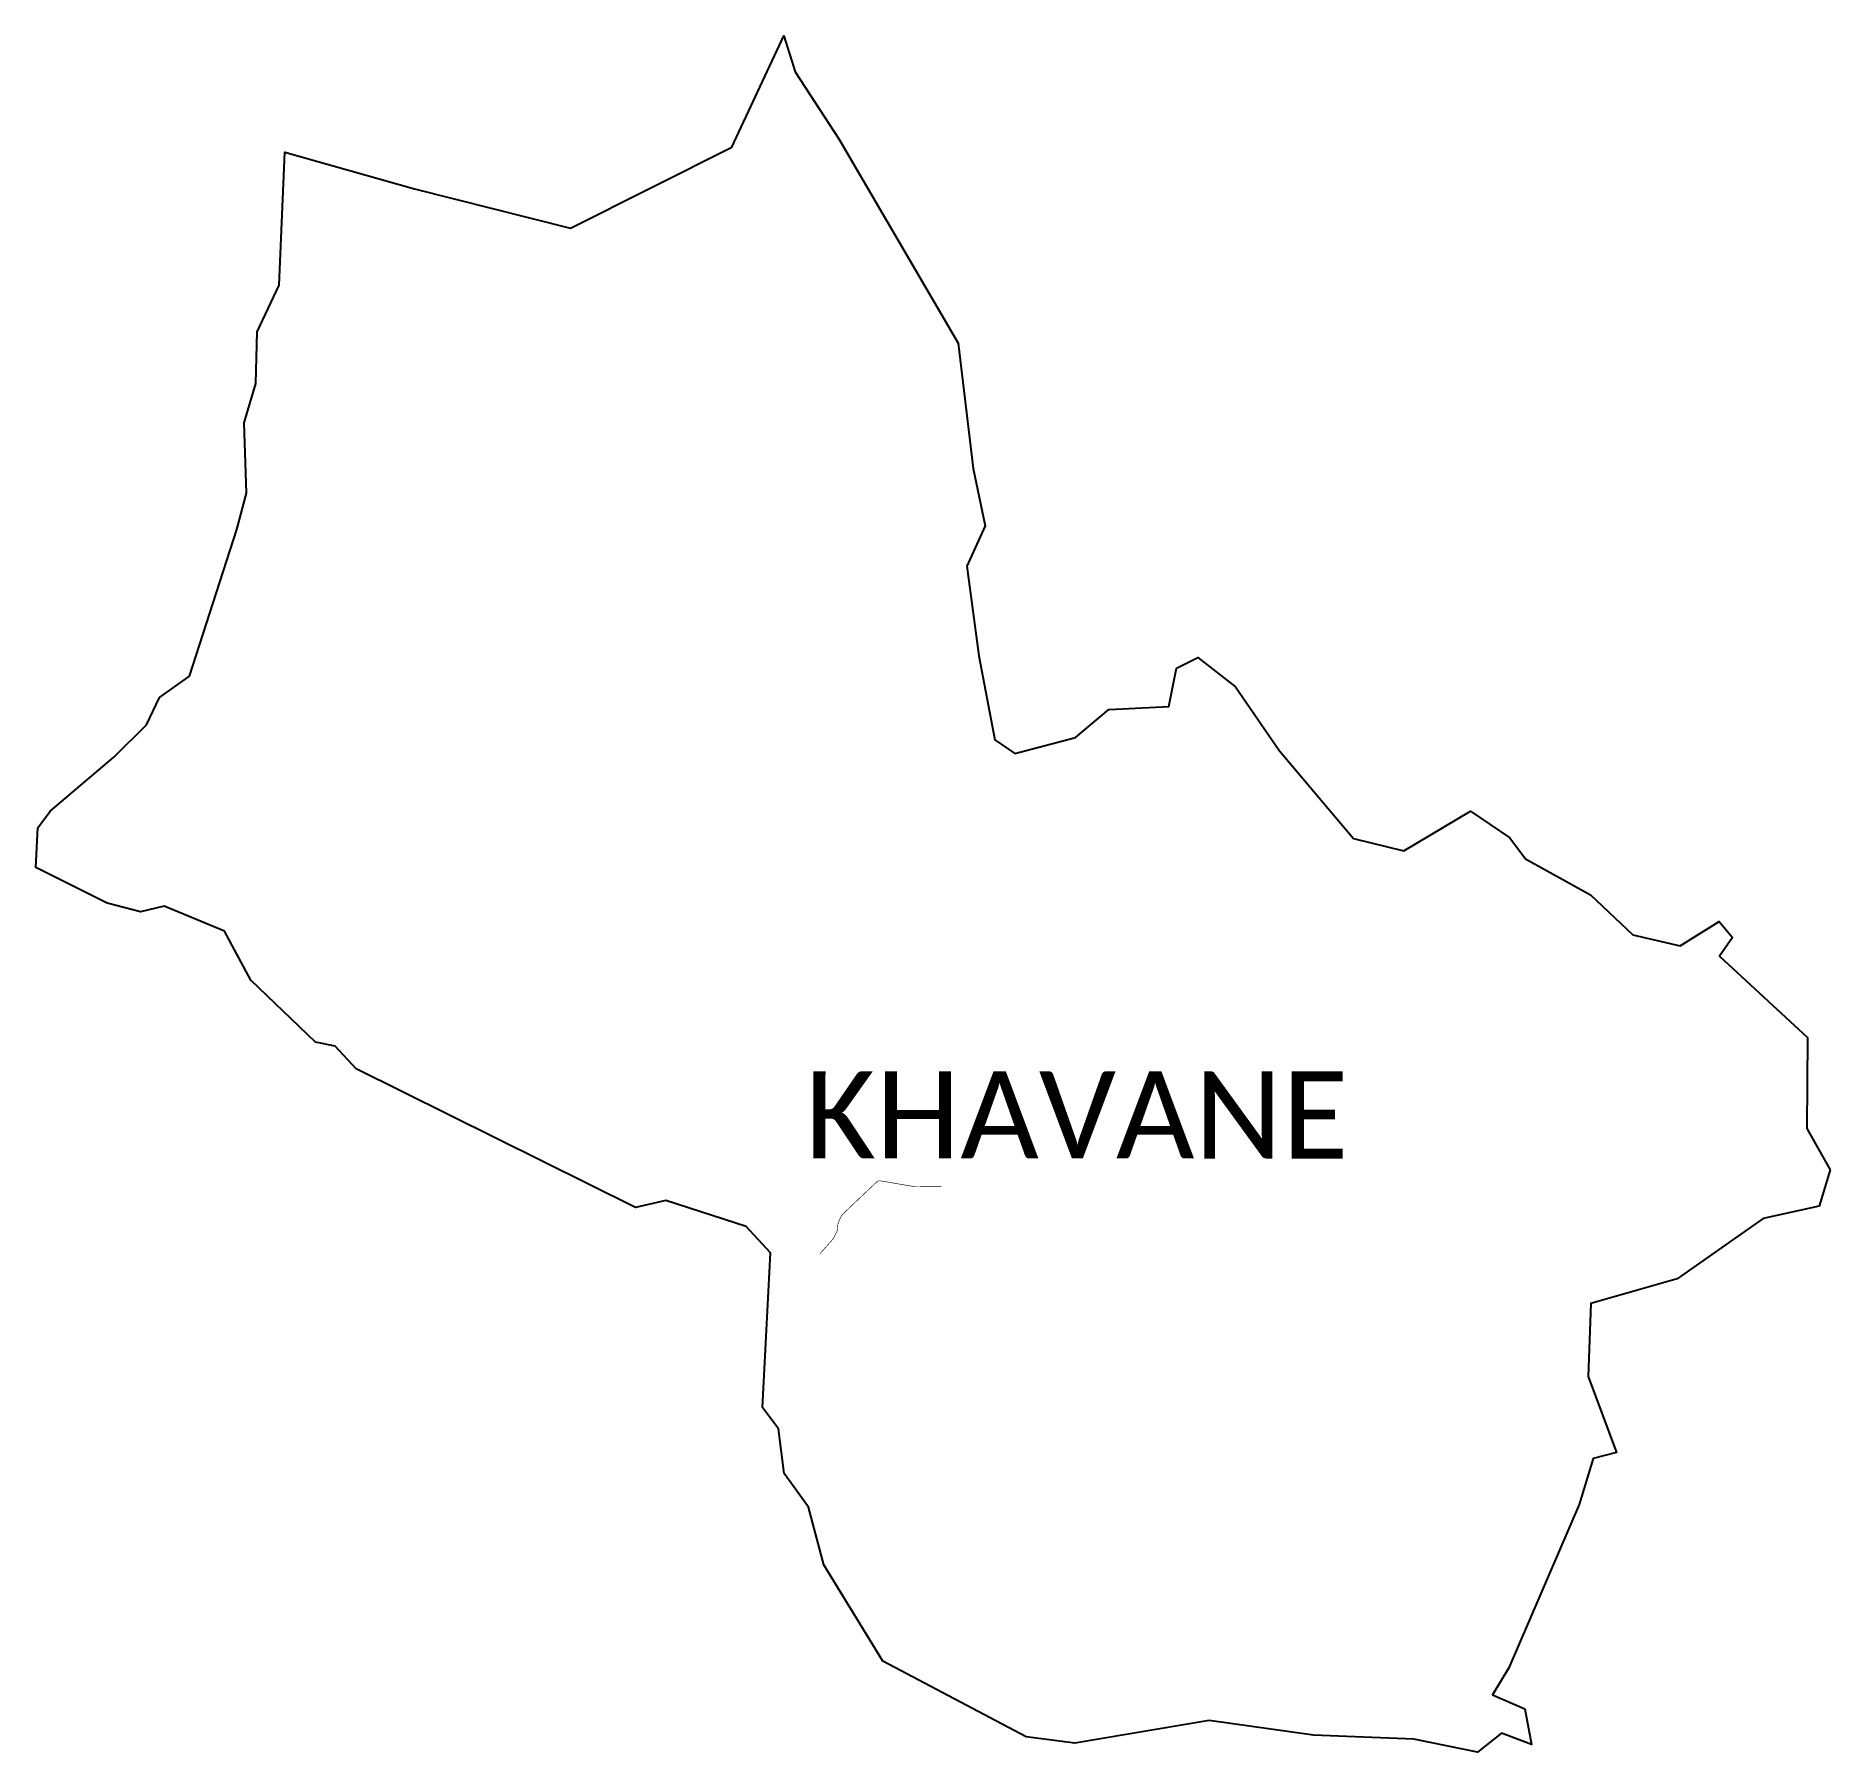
# Model space of a CAD drawing. Header units: metres. Extents: x 345459 to 348418, y 1759658 to 1762488.
import ezdxf

# ---------------------------------------------------------------- set-up
doc = ezdxf.new("R2010")
doc.units = ezdxf.units.M
for name, color, linetype in [('SEAWALL', 170, 'Continuous'), ('village', 3, 'Continuous'), ('VILLAGE NAME', 250, 'Continuous')]:
    doc.layers.add(name, color=color, linetype=linetype)
doc.styles.get("Standard").update_dxf_attribs({"font": 'calibri.ttf'})

msp = doc.modelspace()

# ---------------------------------------------------------------- linework, layer by layer
at = {"layer": 'SEAWALL', "color": 30, "const_width": 1, "flags": 128}
msp.add_lwpolyline([(346753, 1760479), (346753.6, 1760481.5), (346774.5, 1760505), (346780.6, 1760517.8), (346781.7, 1760528.7), (346784.5, 1760536.4), (346787, 1760541.2), (346790.6, 1760546), (346847.1, 1760599.5), (346849.4, 1760600.1), (346852.4, 1760600), (346906.9, 1760590.6), (346952.8, 1760591.2)], dxfattribs=at)
at = {"layer": 'village', "color": 3, "true_color": 0x00ff00}
msp.add_polyline3d([(348418.5, 1760618.3, 0), (348400.5, 1760558.2, 0), (348308.3, 1760537.9, 0), (348166.2, 1760438.5, 0), (348023.8, 1760397.6, 0), (348019.5, 1760277.4, 0), (348065.9, 1760151.8, 0), (348027.4, 1760142, 0), (348004.6, 1760066, 0), (347888.7, 1759797, 0), (347861.7, 1759752.1, 0), (347914.9, 1759729, 0), (347925.8, 1759670.7, 0), (347876.3, 1759689.2, 0), (347837, 1759657.9, 0), (347731.8, 1759679.2, 0), (347566.5, 1759685.9, 0), (347393.9, 1759710.3, 0), (347172.7, 1759672.4, 0), (347092.3, 1759682.9, 0), (346856.1, 1759808.1, 0), (346758.5, 1759966.5, 0), (346733, 1760061.9, 0), (346692.9, 1760117.5, 0), (346684, 1760190.8, 0), (346657.2, 1760226.4, 0), (346670.4, 1760481.5, 0), (346630.3, 1760524.9, 0), (346498.1, 1760567.5, 0), (346448, 1760556.1, 0), (345987.3, 1760784.9, 0), (345952.6, 1760822, 0), (345920, 1760828.6, 0), (345813.4, 1760930.9, 0), (345769.9, 1761011.8, 0), (345670.3, 1761053, 0), (345631.1, 1761043.6, 0), (345576.3, 1761058, 0), (345458.7, 1761116.8, 0), (345461.9, 1761182.2, 0), (345482.2, 1761209.7, 0), (345587.4, 1761298.8, 0), (345641.2, 1761352.2, 0), (345662.7, 1761397.2, 0), (345712, 1761432.3, 0), (345790.4, 1761674.2, 0), (345806.4, 1761734.3, 0), (345802.3, 1761850.3, 0), (345821.8, 1761914.9, 0), (345824, 1762000.1, 0), (345860.3, 1762077.4, 0), (345869.5, 1762296.4, 0), (346083.4, 1762236, 0), (346340.6, 1762171.4, 0), (346606.6, 1762304.6, 0), (346692.8, 1762488.2, 0), (346711.3, 1762429.2, 0), (346783.3, 1762318.2, 0), (346980.1, 1761981.3, 0), (347004.8, 1761774.9, 0), (347024.8, 1761680, 0), (346994.6, 1761613.9, 0), (347014.3, 1761465.9, 0), (347040.6, 1761327.1, 0), (347073.8, 1761305, 0), (347173.9, 1761331.3, 0), (347228.8, 1761377.3, 0), (347327.6, 1761382.1, 0), (347340.2, 1761445.5, 0), (347375.4, 1761463.1, 0), (347437.5, 1761414.5, 0), (347510.3, 1761309.1, 0), (347632.5, 1761164.8, 0), (347715.3, 1761144.5, 0), (347825.3, 1761209.7, 0), (347890, 1761165.7, 0), (347916, 1761131.2, 0), (348023, 1761071.7, 0), (348092.8, 1761005.6, 0), (348171, 1760987.7, 0), (348235.2, 1761027.7, 0), (348257.6, 1761001.2, 0), (348236.2, 1760970.4, 0), (348381.1, 1760836.6, 0), (348380.3, 1760686.1, 0)], close=True, dxfattribs=at)

# ---------------------------------------------------------------- texts
at = {"layer": 'VILLAGE NAME', "insert": (346727.8, 1760780.8), "char_height": 143.7, "attachment_point": 1, "rotation": 359.9793}
msp.add_mtext_dynamic_manual_height_columns('{\\fCalibri|b0|i0|c0|p34;KHAVANE}', width=1418, gutter_width=718.5, heights=[0], dxfattribs=at)

doc.saveas('drawing.dxf')
